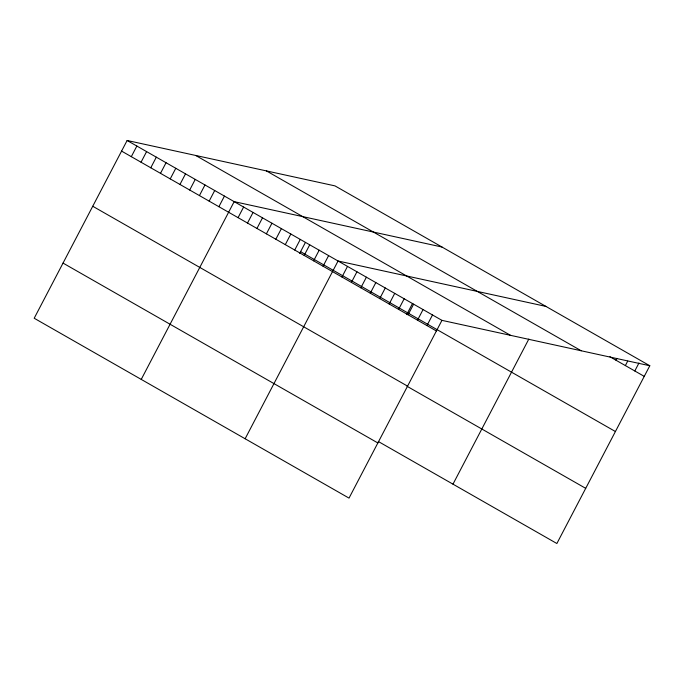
<?xml version="1.0" encoding="UTF-8"?>
<svg xmlns="http://www.w3.org/2000/svg" width="684" height="684" viewBox="0 0 684 684"><rect width="100%" height="100%" fill="white"/><g stroke="black" fill="none" stroke-linecap="round" stroke-linejoin="round"><path stroke-width="1.03" d="M649.8 365.752L334.98 185.886L127.13 140.485L34.2 318.248L349.02 498.114L441.949 320.36L649.8 365.752L556.87 543.515L378.278 441.479M131.311 156.67L136.86 146.051M141.041 162.228L146.59 151.609M150.771 167.785L156.32 157.166M160.501 173.343L166.05 162.724M170.23 178.9L175.788 168.29M179.96 184.466L185.518 173.847M189.699 190.024L195.248 179.405M199.429 195.581L204.978 184.962M209.159 201.139L214.708 190.528M218.889 206.705L224.438 196.086M141.237 379.406L234.167 201.643L442.018 247.035M238.066 217.657L243.615 207.038M247.505 223.052L253.054 212.433M256.953 228.447L262.502 217.828M266.401 233.843L271.95 223.232M275.84 239.238L281.389 228.627M285.288 244.641L290.837 234.022M294.727 250.036L300.285 239.417M299.695 253.379L305.397 242.469M304.175 255.431L309.724 244.812M313.623 260.826L319.171 250.207M323.062 266.221L328.619 255.602M245.128 438.76L338.058 260.997L545.909 306.398M341.957 277.011L347.506 266.392M351.396 282.406L356.945 271.796M360.844 287.81L366.393 277.191M370.283 293.205L375.841 282.586M379.731 298.6L385.28 287.981M389.179 303.995L394.728 293.376M398.618 309.39L404.176 298.771M406.732 314.537L412.435 303.619M408.066 314.785L413.615 304.166M417.514 320.18L423.063 309.561M426.953 325.575L432.502 314.965M452.979 484.152L528.826 339.076M615.916 360.177L616.84 358.416M625.364 365.581L627.673 361.152M634.803 370.976L638.967 363.007M609.906 356.749L644.251 376.371M266.392 170.906L581.212 350.772M195.718 155.473L510.538 335.34M127.13 140.485L441.949 320.36M300.592 251.661L615.412 431.527M121.581 151.104L436.401 330.971M92.742 206.26L407.561 386.135M407.117 386.323L585.709 488.35M63.039 263.092L377.859 442.958"/></g></svg>
